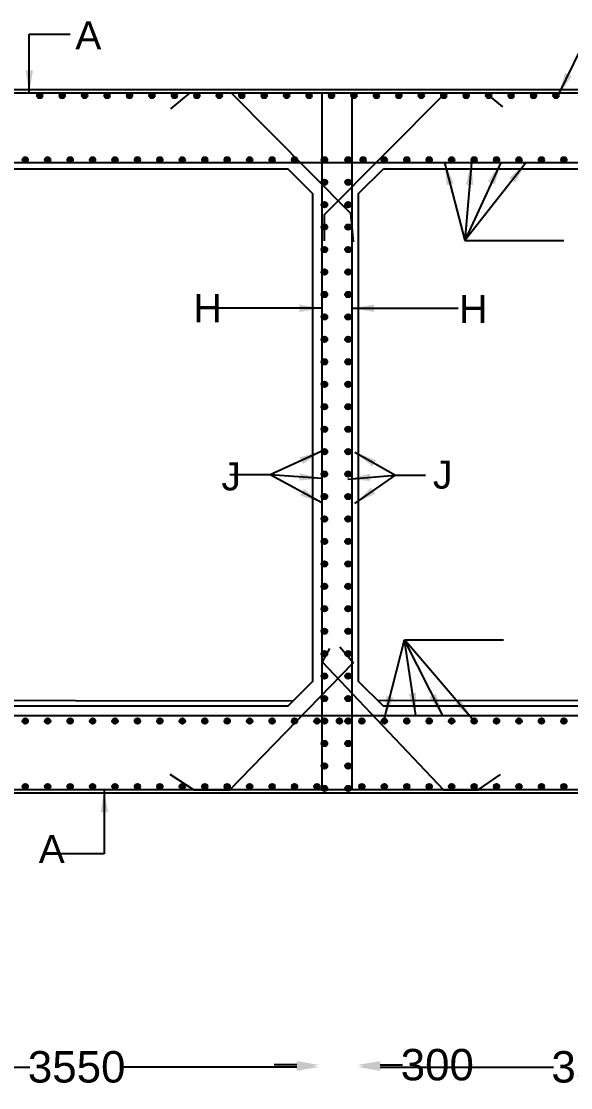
# Model space of a CAD drawing. Header units: millimetres. Extents: x 5124 to 2430164, y 2311 to 45642708.
# Drawn here: x 2336855 to 2341751, y 45617055 to 45626554 of the extents above; entities that cross this region are included whole.
import ezdxf

# ---------------------------------------------------------------- set-up
doc = ezdxf.new("R2010")
doc.units = ezdxf.units.MM
doc.header["$MEASUREMENT"] = 0
for name, color, linetype in [('DIMENSION', 7, 'Continuous'), ('DRAWING', 7, 'Continuous'), ('TEXT', 7, 'Continuous')]:
    doc.layers.add(name, color=color, linetype=linetype)
doc.styles.get("Standard").update_dxf_attribs({"font": 'arial.ttf', "height": 280})
doc.dimstyles.get("Standard").update_dxf_attribs({"dimtxt": 225, "dimasz": 200, "dimexe": 0.18, "dimexo": 0.0625, "dimgap": 0.09, "dimtad": 0, "dimdec": 0, "dimzin": 0, "dimdsep": 46, "dimtxsty": 'Standard', "dimcen": 0.09, "dimse1": 1, "dimse2": 1, "dimadec": 0, "dimazin": 0, "dimtfac": 1, "dimtdec": 0, "dimtofl": 0, "dimtmove": 0, "dimatfit": 3, "dimfxl": 1, "dimtolj": 1, "dimtzin": 0, "dimarcsym": 0})

# ---------------------------------------------------------------- blocks, each defined once
blk = doc.blocks.new('*D102')
at = {"layer": 'Defpoints', "color": 0, "transparency": 16777216}
for p in [(2335187.3, 45617249.2), (2339508.8, 45617249.2), (2339508.8, 45617238.5)]:
    blk.add_point(p, dxfattribs=at)
at = {"layer": 'DIMENSION', "color": 0, "lineweight": -2, "transparency": 16777216}
for p, q in [((2335387.3, 45617238.5), (2336930.4, 45617238.5)), ((2339308.8, 45617238.5), (2337765.7, 45617238.5))]:
    blk.add_line(p, q, dxfattribs=at)
at = {"layer": 'DIMENSION', "color": 0, "transparency": 16777216}
for points in [[(2335387.3, 45617271.8), (2335387.3, 45617205.2), (2335187.3, 45617238.5)], [(2339308.8, 45617271.8), (2339308.8, 45617205.2), (2339508.8, 45617238.5)]]:
    blk.add_solid(points, dxfattribs=at)
at = {"layer": 'DIMENSION', "color": 0, "transparency": 16777216, "insert": (2337348.1, 45617238.5), "char_height": 280, "attachment_point": 5}
blk.add_mtext('\\A1;3550', dxfattribs=at)
blk = doc.blocks.new('*D103')
at = {"layer": 'Defpoints', "color": 0, "transparency": 16777216}
for p in [(2339508.8, 45617249.2), (2339853.3, 45617257.8), (2339853.3, 45617249.2)]:
    blk.add_point(p, dxfattribs=at)
at = {"layer": 'DIMENSION', "color": 0, "lineweight": -2, "transparency": 16777216}
for p, q in [((2339308.8, 45617257.8), (2339108.8, 45617257.8)), ((2340053.3, 45617257.8), (2340253.3, 45617257.8))]:
    blk.add_line(p, q, dxfattribs=at)
at = {"layer": 'DIMENSION', "color": 0, "transparency": 16777216}
for points in [[(2339308.8, 45617291.2), (2339308.8, 45617224.5), (2339508.8, 45617257.8)], [(2340053.3, 45617291.2), (2340053.3, 45617224.5), (2339853.3, 45617257.8)]]:
    blk.add_solid(points, dxfattribs=at)
at = {"layer": 'DIMENSION', "color": 0, "transparency": 16777216, "insert": (2340562.1, 45617257.8), "char_height": 280, "attachment_point": 5}
blk.add_mtext('\\A1;300', dxfattribs=at)
blk = doc.blocks.new('*D104')
at = {"layer": 'Defpoints', "color": 0, "transparency": 16777216}
for p in [(2339853.3, 45617249.2), (2344174.9, 45617249.2), (2344174.9, 45617238.5)]:
    blk.add_point(p, dxfattribs=at)
at = {"layer": 'DIMENSION', "color": 0, "lineweight": -2, "transparency": 16777216}
for p, q in [((2340053.3, 45617238.5), (2341596.5, 45617238.5)), ((2343974.9, 45617238.5), (2342431.7, 45617238.5))]:
    blk.add_line(p, q, dxfattribs=at)
at = {"layer": 'DIMENSION', "color": 0, "transparency": 16777216}
for points in [[(2340053.3, 45617271.8), (2340053.3, 45617205.2), (2339853.3, 45617238.5)], [(2343974.9, 45617271.8), (2343974.9, 45617205.2), (2344174.9, 45617238.5)]]:
    blk.add_solid(points, dxfattribs=at)
at = {"layer": 'DIMENSION', "color": 0, "transparency": 16777216, "insert": (2342014.1, 45617238.5), "char_height": 280, "attachment_point": 5}
blk.add_mtext('\\A1;3550', dxfattribs=at)

msp = doc.modelspace()

# ---------------------------------------------------------------- hatches: boundary and pattern name
at = {"layer": 'DRAWING'}
for points in [[(2337044, 45625893.3, 0.973258), (2336995.4, 45625894.6), (2336995.4, 45625892, 0.973258)], [(2337244, 45625893.3, 0.973258), (2337195.4, 45625894.6), (2337195.4, 45625892, 0.973258)], [(2337444, 45625893.3, 0.973258), (2337395.4, 45625894.6), (2337395.4, 45625892, 0.973258)], [(2337644, 45625893.3, 0.973258), (2337595.4, 45625894.6), (2337595.4, 45625892, 0.973258)], [(2337844, 45625893.3, 0.973258), (2337795.4, 45625894.6), (2337795.4, 45625892, 0.973258)], [(2338044, 45625893.3, 0.973258), (2337995.4, 45625894.6), (2337995.4, 45625892, 0.973258)], [(2338244, 45625893.3, 0.973258), (2338195.4, 45625894.6), (2338195.4, 45625892, 0.973258)], [(2338444, 45625893.3, 0.973258), (2338395.4, 45625894.6), (2338395.4, 45625892, 0.973258)], [(2338644, 45625893.3, 0.973258), (2338595.4, 45625894.6), (2338595.4, 45625892, 0.973258)], [(2338844, 45625893.3, 0.973258), (2338795.4, 45625894.6), (2338795.4, 45625892, 0.973258)], [(2339044, 45625893.3, 0.973258), (2338995.4, 45625894.6), (2338995.4, 45625892, 0.973258)], [(2339244, 45625893.3, 0.973258), (2339195.4, 45625894.6), (2339195.4, 45625892, 0.973258)], [(2339444, 45625893.3, 0.973258), (2339395.4, 45625894.6), (2339395.4, 45625892, 0.973258)], [(2339644, 45625893.3, 0.973258), (2339595.4, 45625894.6), (2339595.4, 45625892, 0.973258)], [(2339844, 45625893.3, 0.973258), (2339795.4, 45625894.6), (2339795.4, 45625892, 0.973258)], [(2340044, 45625893.3, 0.973258), (2339995.4, 45625894.6), (2339995.4, 45625892, 0.973258)], [(2340244, 45625893.3, 0.973258), (2340195.4, 45625894.6), (2340195.4, 45625892, 0.973258)], [(2340444, 45625893.3, 0.973258), (2340395.4, 45625894.6), (2340395.4, 45625892, 0.973258)], [(2340644, 45625893.3, 0.973258), (2340595.4, 45625894.6), (2340595.4, 45625892, 0.973258)], [(2340844, 45625893.3, 0.973258), (2340795.4, 45625894.6), (2340795.4, 45625892, 0.973258)], [(2341044, 45625893.3, 0.973258), (2340995.4, 45625894.6), (2340995.4, 45625892, 0.973258)], [(2341244, 45625893.3, 0.973258), (2341195.4, 45625894.6), (2341195.4, 45625892, 0.973258)], [(2341444, 45625893.3, 0.973258), (2341395.4, 45625894.6), (2341395.4, 45625892, 0.973258)], [(2341644, 45625893.3, 0.973258), (2341595.4, 45625894.6), (2341595.4, 45625892, 0.973258)], [(2336914.3, 45625320.8, 0.973258), (2336865.8, 45625322.1), (2336865.8, 45625319.5, 0.973258)], [(2336914.4, 45625320.8, 0.973258), (2336865.8, 45625322.1), (2336865.8, 45625319.5, 0.973258)], [(2337114.3, 45625320.8, 0.973258), (2337065.8, 45625322.1), (2337065.8, 45625319.5, 0.973258)], [(2337114.4, 45625320.8, 0.973258), (2337065.8, 45625322.1), (2337065.8, 45625319.5, 0.973258)], [(2337314.3, 45625320.8, 0.973258), (2337265.8, 45625322.1), (2337265.8, 45625319.5, 0.973258)], [(2337314.4, 45625320.8, 0.973258), (2337265.8, 45625322.1), (2337265.8, 45625319.5, 0.973258)], [(2337514.3, 45625320.8, 0.973258), (2337465.8, 45625322.1), (2337465.8, 45625319.5, 0.973258)], [(2337514.4, 45625320.8, 0.973258), (2337465.8, 45625322.1), (2337465.8, 45625319.5, 0.973258)], [(2337714.3, 45625320.8, 0.973258), (2337665.8, 45625322.1), (2337665.8, 45625319.5, 0.973258)], [(2337714.4, 45625320.8, 0.973258), (2337665.8, 45625322.1), (2337665.8, 45625319.5, 0.973258)], [(2337914.3, 45625320.8, 0.973258), (2337865.8, 45625322.1), (2337865.8, 45625319.5, 0.973258)], [(2337914.4, 45625320.8, 0.973258), (2337865.8, 45625322.1), (2337865.8, 45625319.5, 0.973258)], [(2338114.3, 45625320.8, 0.973258), (2338065.8, 45625322.1), (2338065.8, 45625319.5, 0.973258)], [(2338114.4, 45625320.8, 0.973258), (2338065.8, 45625322.1), (2338065.8, 45625319.5, 0.973258)], [(2338314.3, 45625320.8, 0.973258), (2338265.8, 45625322.1), (2338265.8, 45625319.5, 0.973258)], [(2338314.4, 45625320.8, 0.973258), (2338265.8, 45625322.1), (2338265.8, 45625319.5, 0.973258)], [(2338514.3, 45625320.8, 0.973258), (2338465.8, 45625322.1), (2338465.8, 45625319.5, 0.973258)], [(2338514.4, 45625320.8, 0.973258), (2338465.8, 45625322.1), (2338465.8, 45625319.5, 0.973258)], [(2338714.3, 45625320.8, 0.973258), (2338665.8, 45625322.1), (2338665.8, 45625319.5, 0.973258)], [(2338714.4, 45625320.8, 0.973258), (2338665.8, 45625322.1), (2338665.8, 45625319.5, 0.973258)], [(2338914.3, 45625320.8, 0.973258), (2338865.8, 45625322.1), (2338865.8, 45625319.5, 0.973258)], [(2338914.4, 45625320.8, 0.973258), (2338865.8, 45625322.1), (2338865.8, 45625319.5, 0.973258)], [(2339114.3, 45625320.8, 0.973258), (2339065.8, 45625322.1), (2339065.8, 45625319.5, 0.973258)], [(2339114.4, 45625320.8, 0.973258), (2339065.8, 45625322.1), (2339065.8, 45625319.5, 0.973258)], [(2339314.3, 45625320.8, 0.973258), (2339265.8, 45625322.1), (2339265.8, 45625319.5, 0.973258)], [(2339314.4, 45625320.8, 0.973258), (2339265.8, 45625322.1), (2339265.8, 45625319.5, 0.973258)], [(2339580.1, 45625320.8, 0.973258), (2339531.5, 45625322.1), (2339531.5, 45625319.5, 0.973258)], [(2339580.1, 45625320.8, 1), (2339531.5, 45625320.8, 1)], [(2339581.1, 45625320.8, 0.973258), (2339532.5, 45625322.1), (2339532.5, 45625319.5, 0.973258)], [(2339581.1, 45625320.8, 1), (2339532.5, 45625320.8, 1)], [(2339790.9, 45625320.8, 0.973258), (2339742.4, 45625322.1), (2339742.4, 45625319.5, 0.973258)], [(2339790.9, 45625320.8, 1), (2339742.4, 45625320.8, 1)], [(2339791.9, 45625320.8, 0.973258), (2339743.4, 45625322.1), (2339743.4, 45625319.5, 0.973258)], [(2339791.9, 45625320.8, 1), (2339743.4, 45625320.8, 1)], [(2339925.2, 45625320.8, 0.973258), (2339876.6, 45625322.1), (2339876.6, 45625319.5, 0.973258)], [(2339925.2, 45625320.8, 1), (2339876.6, 45625320.8, 1)], [(2340114.3, 45625320.8, 0.973258), (2340065.8, 45625322.1), (2340065.8, 45625319.5, 0.973258)], [(2340114.4, 45625320.8, 0.973258), (2340065.8, 45625322.1), (2340065.8, 45625319.5, 0.973258)], [(2340314.3, 45625320.8, 0.973258), (2340265.8, 45625322.1), (2340265.8, 45625319.5, 0.973258)], [(2340314.4, 45625320.8, 0.973258), (2340265.8, 45625322.1), (2340265.8, 45625319.5, 0.973258)], [(2340514.3, 45625320.8, 0.973258), (2340465.8, 45625322.1), (2340465.8, 45625319.5, 0.973258)], [(2340514.4, 45625320.8, 0.973258), (2340465.8, 45625322.1), (2340465.8, 45625319.5, 0.973258)], [(2340714.3, 45625320.8, 0.973258), (2340665.8, 45625322.1), (2340665.8, 45625319.5, 0.973258)], [(2340714.4, 45625320.8, 0.973258), (2340665.8, 45625322.1), (2340665.8, 45625319.5, 0.973258)], [(2340914.3, 45625320.8, 0.973258), (2340865.8, 45625322.1), (2340865.8, 45625319.5, 0.973258)], [(2340914.4, 45625320.8, 0.973258), (2340865.8, 45625322.1), (2340865.8, 45625319.5, 0.973258)], [(2341114.3, 45625320.8, 0.973258), (2341065.8, 45625322.1), (2341065.8, 45625319.5, 0.973258)], [(2341114.4, 45625320.8, 0.973258), (2341065.8, 45625322.1), (2341065.8, 45625319.5, 0.973258)], [(2341314.3, 45625320.8, 0.973258), (2341265.8, 45625322.1), (2341265.8, 45625319.5, 0.973258)], [(2341314.4, 45625320.8, 0.973258), (2341265.8, 45625322.1), (2341265.8, 45625319.5, 0.973258)], [(2341514.3, 45625320.8, 0.973258), (2341465.8, 45625322.1), (2341465.8, 45625319.5, 0.973258)], [(2341514.4, 45625320.8, 0.973258), (2341465.8, 45625322.1), (2341465.8, 45625319.5, 0.973258)], [(2341714.3, 45625320.8, 0.973258), (2341665.8, 45625322.1), (2341665.8, 45625319.5, 0.973258)], [(2341714.4, 45625320.8, 0.973258), (2341665.8, 45625322.1), (2341665.8, 45625319.5, 0.973258)], [(2339580.1, 45625120.8, 0.973258), (2339531.5, 45625122.1), (2339531.5, 45625119.5, 0.973258)], [(2339580.1, 45625120.8, 1), (2339531.5, 45625120.8, 1)], [(2339581.1, 45625120.8, 0.973258), (2339532.5, 45625122.1), (2339532.5, 45625119.5, 0.973258)], [(2339581.1, 45625120.8, 1), (2339532.5, 45625120.8, 1)], [(2339790.9, 45625120.8, 0.973258), (2339742.4, 45625122.1), (2339742.4, 45625119.5, 0.973258)], [(2339790.9, 45625120.8, 1), (2339742.4, 45625120.8, 1)], [(2339791.9, 45625120.8, 0.973258), (2339743.4, 45625122.1), (2339743.4, 45625119.5, 0.973258)], [(2339791.9, 45625120.8, 1), (2339743.4, 45625120.8, 1)], [(2339580.1, 45624920.8, 0.973258), (2339531.5, 45624922.1), (2339531.5, 45624919.5, 0.973258)], [(2339580.1, 45624920.8, 1), (2339531.5, 45624920.8, 1)], [(2339581.1, 45624920.8, 0.973258), (2339532.5, 45624922.1), (2339532.5, 45624919.5, 0.973258)], [(2339581.1, 45624920.8, 1), (2339532.5, 45624920.8, 1)], [(2339790.9, 45624920.8, 0.973258), (2339742.4, 45624922.1), (2339742.4, 45624919.5, 0.973258)], [(2339790.9, 45624920.8, 1), (2339742.4, 45624920.8, 1)], [(2339791.9, 45624920.8, 0.973258), (2339743.4, 45624922.1), (2339743.4, 45624919.5, 0.973258)], [(2339791.9, 45624920.8, 1), (2339743.4, 45624920.8, 1)], [(2339580.1, 45624720.8, 0.973258), (2339531.5, 45624722.1), (2339531.5, 45624719.5, 0.973258)], [(2339580.1, 45624720.8, 1), (2339531.5, 45624720.8, 1)], [(2339581.1, 45624720.8, 0.973258), (2339532.5, 45624722.1), (2339532.5, 45624719.5, 0.973258)], [(2339581.1, 45624720.8, 1), (2339532.5, 45624720.8, 1)], [(2339790.9, 45624720.8, 0.973258), (2339742.4, 45624722.1), (2339742.4, 45624719.5, 0.973258)], [(2339790.9, 45624720.8, 1), (2339742.4, 45624720.8, 1)], [(2339791.9, 45624720.8, 0.973258), (2339743.4, 45624722.1), (2339743.4, 45624719.5, 0.973258)], [(2339791.9, 45624720.8, 1), (2339743.4, 45624720.8, 1)], [(2339580.1, 45624520.8, 0.973258), (2339531.5, 45624522.1), (2339531.5, 45624519.5, 0.973258)], [(2339580.1, 45624520.8, 1), (2339531.5, 45624520.8, 1)], [(2339581.1, 45624520.8, 0.973258), (2339532.5, 45624522.1), (2339532.5, 45624519.5, 0.973258)], [(2339581.1, 45624520.8, 1), (2339532.5, 45624520.8, 1)], [(2339790.9, 45624520.8, 0.973258), (2339742.4, 45624522.1), (2339742.4, 45624519.5, 0.973258)], [(2339790.9, 45624520.8, 1), (2339742.4, 45624520.8, 1)], [(2339791.9, 45624520.8, 0.973258), (2339743.4, 45624522.1), (2339743.4, 45624519.5, 0.973258)], [(2339791.9, 45624520.8, 1), (2339743.4, 45624520.8, 1)], [(2339580.1, 45624320.8, 0.973258), (2339531.5, 45624322.1), (2339531.5, 45624319.5, 0.973258)], [(2339580.1, 45624320.8, 1), (2339531.5, 45624320.8, 1)], [(2339581.1, 45624320.8, 0.973258), (2339532.5, 45624322.1), (2339532.5, 45624319.5, 0.973258)], [(2339581.1, 45624320.8, 1), (2339532.5, 45624320.8, 1)], [(2339790.9, 45624320.8, 0.973258), (2339742.4, 45624322.1), (2339742.4, 45624319.5, 0.973258)], [(2339790.9, 45624320.8, 1), (2339742.4, 45624320.8, 1)], [(2339791.9, 45624320.8, 0.973258), (2339743.4, 45624322.1), (2339743.4, 45624319.5, 0.973258)], [(2339791.9, 45624320.8, 1), (2339743.4, 45624320.8, 1)], [(2339580.1, 45624120.8, 0.973258), (2339531.5, 45624122.1), (2339531.5, 45624119.5, 0.973258)], [(2339580.1, 45624120.8, 1), (2339531.5, 45624120.8, 1)], [(2339581.1, 45624120.8, 0.973258), (2339532.5, 45624122.1), (2339532.5, 45624119.5, 0.973258)], [(2339581.1, 45624120.8, 1), (2339532.5, 45624120.8, 1)], [(2339790.9, 45624120.8, 0.973258), (2339742.4, 45624122.1), (2339742.4, 45624119.5, 0.973258)], [(2339790.9, 45624120.8, 1), (2339742.4, 45624120.8, 1)], [(2339791.9, 45624120.8, 0.973258), (2339743.4, 45624122.1), (2339743.4, 45624119.5, 0.973258)], [(2339791.9, 45624120.8, 1), (2339743.4, 45624120.8, 1)], [(2339580.1, 45623920.8, 0.973258), (2339531.5, 45623922.1), (2339531.5, 45623919.5, 0.973258)], [(2339580.1, 45623920.8, 1), (2339531.5, 45623920.8, 1)], [(2339581.1, 45623920.8, 0.973258), (2339532.5, 45623922.1), (2339532.5, 45623919.5, 0.973258)], [(2339581.1, 45623920.8, 1), (2339532.5, 45623920.8, 1)], [(2339790.9, 45623920.8, 0.973258), (2339742.4, 45623922.1), (2339742.4, 45623919.5, 0.973258)], [(2339790.9, 45623920.8, 1), (2339742.4, 45623920.8, 1)], [(2339791.9, 45623920.8, 0.973258), (2339743.4, 45623922.1), (2339743.4, 45623919.5, 0.973258)], [(2339791.9, 45623920.8, 1), (2339743.4, 45623920.8, 1)], [(2339580.1, 45623720.8, 0.973258), (2339531.5, 45623722.1), (2339531.5, 45623719.5, 0.973258)], [(2339580.1, 45623720.8, 1), (2339531.5, 45623720.8, 1)], [(2339581.1, 45623720.8, 0.973258), (2339532.5, 45623722.1), (2339532.5, 45623719.5, 0.973258)], [(2339581.1, 45623720.8, 1), (2339532.5, 45623720.8, 1)], [(2339790.9, 45623720.8, 0.973258), (2339742.4, 45623722.1), (2339742.4, 45623719.5, 0.973258)], [(2339790.9, 45623720.8, 1), (2339742.4, 45623720.8, 1)], [(2339791.9, 45623720.8, 0.973258), (2339743.4, 45623722.1), (2339743.4, 45623719.5, 0.973258)], [(2339791.9, 45623720.8, 1), (2339743.4, 45623720.8, 1)], [(2339580.1, 45623520.8, 0.973258), (2339531.5, 45623522.1), (2339531.5, 45623519.5, 0.973258)], [(2339580.1, 45623520.8, 1), (2339531.5, 45623520.8, 1)], [(2339581.1, 45623520.8, 0.973258), (2339532.5, 45623522.1), (2339532.5, 45623519.5, 0.973258)], [(2339581.1, 45623520.8, 1), (2339532.5, 45623520.8, 1)], [(2339790.9, 45623520.8, 0.973258), (2339742.4, 45623522.1), (2339742.4, 45623519.5, 0.973258)], [(2339790.9, 45623520.8, 1), (2339742.4, 45623520.8, 1)], [(2339791.9, 45623520.8, 0.973258), (2339743.4, 45623522.1), (2339743.4, 45623519.5, 0.973258)], [(2339791.9, 45623520.8, 1), (2339743.4, 45623520.8, 1)], [(2339580.1, 45623320.8, 0.973258), (2339531.5, 45623322.1), (2339531.5, 45623319.5, 0.973258)], [(2339580.1, 45623320.8, 1), (2339531.5, 45623320.8, 1)], [(2339581.1, 45623320.8, 0.973258), (2339532.5, 45623322.1), (2339532.5, 45623319.5, 0.973258)], [(2339581.1, 45623320.8, 1), (2339532.5, 45623320.8, 1)], [(2339790.9, 45623320.8, 0.973258), (2339742.4, 45623322.1), (2339742.4, 45623319.5, 0.973258)], [(2339790.9, 45623320.8, 1), (2339742.4, 45623320.8, 1)], [(2339791.9, 45623320.8, 0.973258), (2339743.4, 45623322.1), (2339743.4, 45623319.5, 0.973258)], [(2339791.9, 45623320.8, 1), (2339743.4, 45623320.8, 1)], [(2339580.1, 45623120.8, 0.973258), (2339531.5, 45623122.1), (2339531.5, 45623119.5, 0.973258)], [(2339580.1, 45623120.8, 1), (2339531.5, 45623120.8, 1)], [(2339581.1, 45623120.8, 0.973258), (2339532.5, 45623122.1), (2339532.5, 45623119.5, 0.973258)], [(2339581.1, 45623120.8, 1), (2339532.5, 45623120.8, 1)], [(2339790.9, 45623120.8, 0.973258), (2339742.4, 45623122.1), (2339742.4, 45623119.5, 0.973258)], [(2339790.9, 45623120.8, 1), (2339742.4, 45623120.8, 1)], [(2339791.9, 45623120.8, 0.973258), (2339743.4, 45623122.1), (2339743.4, 45623119.5, 0.973258)], [(2339791.9, 45623120.8, 1), (2339743.4, 45623120.8, 1)], [(2339580.1, 45622920.8, 0.973258), (2339531.5, 45622922.1), (2339531.5, 45622919.5, 0.973258)], [(2339580.1, 45622920.8, 1), (2339531.5, 45622920.8, 1)], [(2339581.1, 45622920.8, 0.973258), (2339532.5, 45622922.1), (2339532.5, 45622919.5, 0.973258)], [(2339581.1, 45622920.8, 1), (2339532.5, 45622920.8, 1)], [(2339790.9, 45622920.8, 0.973258), (2339742.4, 45622922.1), (2339742.4, 45622919.5, 0.973258)], [(2339790.9, 45622920.8, 1), (2339742.4, 45622920.8, 1)], [(2339791.9, 45622920.8, 0.973258), (2339743.4, 45622922.1), (2339743.4, 45622919.5, 0.973258)], [(2339791.9, 45622920.8, 1), (2339743.4, 45622920.8, 1)], [(2339580.1, 45622720.8, 0.973258), (2339531.5, 45622722.1), (2339531.5, 45622719.5, 0.973258)], [(2339580.1, 45622720.8, 1), (2339531.5, 45622720.8, 1)], [(2339581.1, 45622720.8, 0.973258), (2339532.5, 45622722.1), (2339532.5, 45622719.5, 0.973258)], [(2339581.1, 45622720.8, 1), (2339532.5, 45622720.8, 1)], [(2339790.9, 45622720.8, 0.973258), (2339742.4, 45622722.1), (2339742.4, 45622719.5, 0.973258)], [(2339790.9, 45622720.8, 1), (2339742.4, 45622720.8, 1)], [(2339791.9, 45622720.8, 0.973258), (2339743.4, 45622722.1), (2339743.4, 45622719.5, 0.973258)], [(2339791.9, 45622720.8, 1), (2339743.4, 45622720.8, 1)], [(2339580.1, 45622520.8, 0.973258), (2339531.5, 45622522.1), (2339531.5, 45622519.5, 0.973258)], [(2339580.1, 45622520.8, 1), (2339531.5, 45622520.8, 1)], [(2339581.1, 45622520.8, 0.973258), (2339532.5, 45622522.1), (2339532.5, 45622519.5, 0.973258)], [(2339581.1, 45622520.8, 1), (2339532.5, 45622520.8, 1)], [(2339790.9, 45622520.8, 0.973258), (2339742.4, 45622522.1), (2339742.4, 45622519.5, 0.973258)], [(2339790.9, 45622520.8, 1), (2339742.4, 45622520.8, 1)], [(2339791.9, 45622520.8, 0.973258), (2339743.4, 45622522.1), (2339743.4, 45622519.5, 0.973258)], [(2339791.9, 45622520.8, 1), (2339743.4, 45622520.8, 1)], [(2339580.1, 45622320.8, 0.973258), (2339531.5, 45622322.1), (2339531.5, 45622319.5, 0.973258)], [(2339580.1, 45622320.8, 1), (2339531.5, 45622320.8, 1)], [(2339581.1, 45622320.8, 0.973258), (2339532.5, 45622322.1), (2339532.5, 45622319.5, 0.973258)], [(2339581.1, 45622320.8, 1), (2339532.5, 45622320.8, 1)], [(2339790.9, 45622320.8, 0.973258), (2339742.4, 45622322.1), (2339742.4, 45622319.5, 0.973258)], [(2339790.9, 45622320.8, 1), (2339742.4, 45622320.8, 1)], [(2339791.9, 45622320.8, 0.973258), (2339743.4, 45622322.1), (2339743.4, 45622319.5, 0.973258)], [(2339791.9, 45622320.8, 1), (2339743.4, 45622320.8, 1)], [(2339580.1, 45622120.8, 0.973258), (2339531.5, 45622122.1), (2339531.5, 45622119.5, 0.973258)], [(2339580.1, 45622120.8, 1), (2339531.5, 45622120.8, 1)], [(2339581.1, 45622120.8, 0.973258), (2339532.5, 45622122.1), (2339532.5, 45622119.5, 0.973258)], [(2339581.1, 45622120.8, 1), (2339532.5, 45622120.8, 1)], [(2339790.9, 45622120.8, 0.973258), (2339742.4, 45622122.1), (2339742.4, 45622119.5, 0.973258)], [(2339790.9, 45622120.8, 1), (2339742.4, 45622120.8, 1)], [(2339791.9, 45622120.8, 0.973258), (2339743.4, 45622122.1), (2339743.4, 45622119.5, 0.973258)], [(2339791.9, 45622120.8, 1), (2339743.4, 45622120.8, 1)], [(2339580.1, 45621920.8, 0.973258), (2339531.5, 45621922.1), (2339531.5, 45621919.5, 0.973258)], [(2339580.1, 45621920.8, 1), (2339531.5, 45621920.8, 1)], [(2339581.1, 45621920.8, 0.973258), (2339532.5, 45621922.1), (2339532.5, 45621919.5, 0.973258)], [(2339581.1, 45621920.8, 1), (2339532.5, 45621920.8, 1)], [(2339790.9, 45621920.8, 0.973258), (2339742.4, 45621922.1), (2339742.4, 45621919.5, 0.973258)], [(2339790.9, 45621920.8, 1), (2339742.4, 45621920.8, 1)], [(2339791.9, 45621920.8, 0.973258), (2339743.4, 45621922.1), (2339743.4, 45621919.5, 0.973258)], [(2339791.9, 45621920.8, 1), (2339743.4, 45621920.8, 1)], [(2339580.1, 45621720.8, 0.973258), (2339531.5, 45621722.1), (2339531.5, 45621719.5, 0.973258)], [(2339580.1, 45621720.8, 1), (2339531.5, 45621720.8, 1)], [(2339581.1, 45621720.8, 0.973258), (2339532.5, 45621722.1), (2339532.5, 45621719.5, 0.973258)], [(2339581.1, 45621720.8, 1), (2339532.5, 45621720.8, 1)], [(2339790.9, 45621720.8, 0.973258), (2339742.4, 45621722.1), (2339742.4, 45621719.5, 0.973258)], [(2339790.9, 45621720.8, 1), (2339742.4, 45621720.8, 1)], [(2339791.9, 45621720.8, 0.973258), (2339743.4, 45621722.1), (2339743.4, 45621719.5, 0.973258)], [(2339791.9, 45621720.8, 1), (2339743.4, 45621720.8, 1)], [(2339580.1, 45621520.8, 0.973258), (2339531.5, 45621522.1), (2339531.5, 45621519.5, 0.973258)], [(2339580.1, 45621520.8, 1), (2339531.5, 45621520.8, 1)], [(2339581.1, 45621520.8, 0.973258), (2339532.5, 45621522.1), (2339532.5, 45621519.5, 0.973258)], [(2339581.1, 45621520.8, 1), (2339532.5, 45621520.8, 1)], [(2339790.9, 45621520.8, 0.973258), (2339742.4, 45621522.1), (2339742.4, 45621519.5, 0.973258)], [(2339790.9, 45621520.8, 1), (2339742.4, 45621520.8, 1)], [(2339791.9, 45621520.8, 0.973258), (2339743.4, 45621522.1), (2339743.4, 45621519.5, 0.973258)], [(2339791.9, 45621520.8, 1), (2339743.4, 45621520.8, 1)], [(2339580.1, 45621320.8, 0.973258), (2339531.5, 45621322.1), (2339531.5, 45621319.5, 0.973258)], [(2339580.1, 45621320.8, 1), (2339531.5, 45621320.8, 1)], [(2339581.1, 45621320.8, 0.973258), (2339532.5, 45621322.1), (2339532.5, 45621319.5, 0.973258)], [(2339581.1, 45621320.8, 1), (2339532.5, 45621320.8, 1)], [(2339790.9, 45621320.8, 0.973258), (2339742.4, 45621322.1), (2339742.4, 45621319.5, 0.973258)], [(2339790.9, 45621320.8, 1), (2339742.4, 45621320.8, 1)], [(2339791.9, 45621320.8, 0.973258), (2339743.4, 45621322.1), (2339743.4, 45621319.5, 0.973258)], [(2339791.9, 45621320.8, 1), (2339743.4, 45621320.8, 1)], [(2339580.1, 45621120.8, 0.973258), (2339531.5, 45621122.1), (2339531.5, 45621119.5, 0.973258)], [(2339580.1, 45621120.8, 1), (2339531.5, 45621120.8, 1)], [(2339581.1, 45621120.8, 0.973258), (2339532.5, 45621122.1), (2339532.5, 45621119.5, 0.973258)], [(2339581.1, 45621120.8, 1), (2339532.5, 45621120.8, 1)], [(2339790.9, 45621120.8, 0.973258), (2339742.4, 45621122.1), (2339742.4, 45621119.5, 0.973258)], [(2339790.9, 45621120.8, 1), (2339742.4, 45621120.8, 1)], [(2339791.9, 45621120.8, 0.973258), (2339743.4, 45621122.1), (2339743.4, 45621119.5, 0.973258)], [(2339791.9, 45621120.8, 1), (2339743.4, 45621120.8, 1)], [(2339580.1, 45620920.8, 0.973258), (2339531.5, 45620922.1), (2339531.5, 45620919.5, 0.973258)], [(2339580.1, 45620920.8, 1), (2339531.5, 45620920.8, 1)], [(2339581.1, 45620920.8, 0.973258), (2339532.5, 45620922.1), (2339532.5, 45620919.5, 0.973258)], [(2339581.1, 45620920.8, 1), (2339532.5, 45620920.8, 1)], [(2339790.9, 45620920.8, 0.973258), (2339742.4, 45620922.1), (2339742.4, 45620919.5, 0.973258)], [(2339790.9, 45620920.8, 1), (2339742.4, 45620920.8, 1)], [(2339791.9, 45620920.8, 0.973258), (2339743.4, 45620922.1), (2339743.4, 45620919.5, 0.973258)], [(2339791.9, 45620920.8, 1), (2339743.4, 45620920.8, 1)], [(2339580.1, 45620720.8, 0.973258), (2339531.5, 45620722.1), (2339531.5, 45620719.5, 0.973258)], [(2339580.1, 45620720.8, 1), (2339531.5, 45620720.8, 1)], [(2339581.1, 45620720.8, 0.973258), (2339532.5, 45620722.1), (2339532.5, 45620719.5, 0.973258)], [(2339581.1, 45620720.8, 1), (2339532.5, 45620720.8, 1)], [(2339790.9, 45620720.8, 0.973258), (2339742.4, 45620722.1), (2339742.4, 45620719.5, 0.973258)], [(2339790.9, 45620720.8, 1), (2339742.4, 45620720.8, 1)], [(2339791.9, 45620720.8, 0.973258), (2339743.4, 45620722.1), (2339743.4, 45620719.5, 0.973258)], [(2339791.9, 45620720.8, 1), (2339743.4, 45620720.8, 1)], [(2339580.1, 45620520.8, 0.973258), (2339531.5, 45620522.1), (2339531.5, 45620519.5, 0.973258)], [(2339580.1, 45620520.8, 1), (2339531.5, 45620520.8, 1)], [(2339581.1, 45620520.8, 0.973258), (2339532.5, 45620522.1), (2339532.5, 45620519.5, 0.973258)], [(2339581.1, 45620520.8, 1), (2339532.5, 45620520.8, 1)], [(2339790.9, 45620520.8, 0.973258), (2339742.4, 45620522.1), (2339742.4, 45620519.5, 0.973258)], [(2339790.9, 45620520.8, 1), (2339742.4, 45620520.8, 1)], [(2339791.9, 45620520.8, 0.973258), (2339743.4, 45620522.1), (2339743.4, 45620519.5, 0.973258)], [(2339791.9, 45620520.8, 1), (2339743.4, 45620520.8, 1)], [(2336914.3, 45620320.8, 0.973258), (2336865.8, 45620322.1), (2336865.8, 45620319.5, 0.973258)], [(2336914.4, 45620320.8, 0.973258), (2336865.8, 45620322.1), (2336865.8, 45620319.5, 0.973258)], [(2337114.3, 45620320.8, 0.973258), (2337065.8, 45620322.1), (2337065.8, 45620319.5, 0.973258)], [(2337114.4, 45620320.8, 0.973258), (2337065.8, 45620322.1), (2337065.8, 45620319.5, 0.973258)], [(2337314.3, 45620320.8, 0.973258), (2337265.8, 45620322.1), (2337265.8, 45620319.5, 0.973258)], [(2337314.4, 45620320.8, 0.973258), (2337265.8, 45620322.1), (2337265.8, 45620319.5, 0.973258)], [(2337514.3, 45620320.8, 0.973258), (2337465.8, 45620322.1), (2337465.8, 45620319.5, 0.973258)], [(2337514.4, 45620320.8, 0.973258), (2337465.8, 45620322.1), (2337465.8, 45620319.5, 0.973258)], [(2337714.3, 45620320.8, 0.973258), (2337665.8, 45620322.1), (2337665.8, 45620319.5, 0.973258)], [(2337714.4, 45620320.8, 0.973258), (2337665.8, 45620322.1), (2337665.8, 45620319.5, 0.973258)], [(2337914.3, 45620320.8, 0.973258), (2337865.8, 45620322.1), (2337865.8, 45620319.5, 0.973258)], [(2337914.4, 45620320.8, 0.973258), (2337865.8, 45620322.1), (2337865.8, 45620319.5, 0.973258)], [(2338114.3, 45620320.8, 0.973258), (2338065.8, 45620322.1), (2338065.8, 45620319.5, 0.973258)], [(2338114.4, 45620320.8, 0.973258), (2338065.8, 45620322.1), (2338065.8, 45620319.5, 0.973258)], [(2338314.3, 45620320.8, 0.973258), (2338265.8, 45620322.1), (2338265.8, 45620319.5, 0.973258)], [(2338314.4, 45620320.8, 0.973258), (2338265.8, 45620322.1), (2338265.8, 45620319.5, 0.973258)], [(2338514.3, 45620320.8, 0.973258), (2338465.8, 45620322.1), (2338465.8, 45620319.5, 0.973258)], [(2338514.4, 45620320.8, 0.973258), (2338465.8, 45620322.1), (2338465.8, 45620319.5, 0.973258)], [(2338714.3, 45620320.8, 0.973258), (2338665.8, 45620322.1), (2338665.8, 45620319.5, 0.973258)], [(2338714.4, 45620320.8, 0.973258), (2338665.8, 45620322.1), (2338665.8, 45620319.5, 0.973258)], [(2338914.3, 45620320.8, 0.973258), (2338865.8, 45620322.1), (2338865.8, 45620319.5, 0.973258)], [(2338914.4, 45620320.8, 0.973258), (2338865.8, 45620322.1), (2338865.8, 45620319.5, 0.973258)], [(2339114.3, 45620320.8, 0.973258), (2339065.8, 45620322.1), (2339065.8, 45620319.5, 0.973258)], [(2339114.4, 45620320.8, 0.973258), (2339065.8, 45620322.1), (2339065.8, 45620319.5, 0.973258)], [(2339314.3, 45620320.8, 0.973258), (2339265.8, 45620322.1), (2339265.8, 45620319.5, 0.973258)], [(2339314.4, 45620320.8, 0.973258), (2339265.8, 45620322.1), (2339265.8, 45620319.5, 0.973258)], [(2339514.3, 45620320.8, 0.973258), (2339465.8, 45620322.1), (2339465.8, 45620319.5, 0.973258)], [(2339514.4, 45620320.8, 0.973258), (2339465.8, 45620322.1), (2339465.8, 45620319.5, 0.973258)], [(2339580.1, 45620320.8, 0.973258), (2339531.5, 45620322.1), (2339531.5, 45620319.5, 0.973258)], [(2339580.1, 45620320.8, 1), (2339531.5, 45620320.8, 1)], [(2339581.1, 45620320.8, 0.973258), (2339532.5, 45620322.1), (2339532.5, 45620319.5, 0.973258)], [(2339581.1, 45620320.8, 1), (2339532.5, 45620320.8, 1)], [(2339714.3, 45620320.8, 0.973258), (2339665.8, 45620322.1), (2339665.8, 45620319.5, 0.973258)], [(2339714.4, 45620320.8, 0.973258), (2339665.8, 45620322.1), (2339665.8, 45620319.5, 0.973258)], [(2339790.9, 45620320.8, 0.973258), (2339742.4, 45620322.1), (2339742.4, 45620319.5, 0.973258)], [(2339790.9, 45620320.8, 1), (2339742.4, 45620320.8, 1)], [(2339791.9, 45620320.8, 0.973258), (2339743.4, 45620322.1), (2339743.4, 45620319.5, 0.973258)], [(2339791.9, 45620320.8, 1), (2339743.4, 45620320.8, 1)], [(2339914.3, 45620320.8, 0.973258), (2339865.8, 45620322.1), (2339865.8, 45620319.5, 0.973258)], [(2339914.4, 45620320.8, 0.973258), (2339865.8, 45620322.1), (2339865.8, 45620319.5, 0.973258)], [(2340114.3, 45620320.8, 0.973258), (2340065.8, 45620322.1), (2340065.8, 45620319.5, 0.973258)], [(2340114.4, 45620320.8, 0.973258), (2340065.8, 45620322.1), (2340065.8, 45620319.5, 0.973258)], [(2340314.3, 45620320.8, 0.973258), (2340265.8, 45620322.1), (2340265.8, 45620319.5, 0.973258)], [(2340314.4, 45620320.8, 0.973258), (2340265.8, 45620322.1), (2340265.8, 45620319.5, 0.973258)], [(2340514.3, 45620320.8, 0.973258), (2340465.8, 45620322.1), (2340465.8, 45620319.5, 0.973258)], [(2340514.4, 45620320.8, 0.973258), (2340465.8, 45620322.1), (2340465.8, 45620319.5, 0.973258)], [(2340714.3, 45620320.8, 0.973258), (2340665.8, 45620322.1), (2340665.8, 45620319.5, 0.973258)], [(2340714.4, 45620320.8, 0.973258), (2340665.8, 45620322.1), (2340665.8, 45620319.5, 0.973258)], [(2340914.3, 45620320.8, 0.973258), (2340865.8, 45620322.1), (2340865.8, 45620319.5, 0.973258)], [(2340914.4, 45620320.8, 0.973258), (2340865.8, 45620322.1), (2340865.8, 45620319.5, 0.973258)], [(2341114.3, 45620320.8, 0.973258), (2341065.8, 45620322.1), (2341065.8, 45620319.5, 0.973258)], [(2341114.4, 45620320.8, 0.973258), (2341065.8, 45620322.1), (2341065.8, 45620319.5, 0.973258)], [(2341314.3, 45620320.8, 0.973258), (2341265.8, 45620322.1), (2341265.8, 45620319.5, 0.973258)], [(2341314.4, 45620320.8, 0.973258), (2341265.8, 45620322.1), (2341265.8, 45620319.5, 0.973258)], [(2341514.3, 45620320.8, 0.973258), (2341465.8, 45620322.1), (2341465.8, 45620319.5, 0.973258)], [(2341514.4, 45620320.8, 0.973258), (2341465.8, 45620322.1), (2341465.8, 45620319.5, 0.973258)], [(2341714.3, 45620320.8, 0.973258), (2341665.8, 45620322.1), (2341665.8, 45620319.5, 0.973258)], [(2341714.4, 45620320.8, 0.973258), (2341665.8, 45620322.1), (2341665.8, 45620319.5, 0.973258)], [(2339580.1, 45620120.8, 0.973258), (2339531.5, 45620122.1), (2339531.5, 45620119.5, 0.973258)], [(2339580.1, 45620120.8, 1), (2339531.5, 45620120.8, 1)], [(2339581.1, 45620120.8, 0.973258), (2339532.5, 45620122.1), (2339532.5, 45620119.5, 0.973258)], [(2339581.1, 45620120.8, 1), (2339532.5, 45620120.8, 1)], [(2339790.9, 45620120.8, 0.973258), (2339742.4, 45620122.1), (2339742.4, 45620119.5, 0.973258)], [(2339790.9, 45620120.8, 1), (2339742.4, 45620120.8, 1)], [(2339791.9, 45620120.8, 0.973258), (2339743.4, 45620122.1), (2339743.4, 45620119.5, 0.973258)], [(2339791.9, 45620120.8, 1), (2339743.4, 45620120.8, 1)], [(2339580.1, 45619920.8, 0.973258), (2339531.5, 45619922.1), (2339531.5, 45619919.5, 0.973258)], [(2339580.1, 45619920.8, 1), (2339531.5, 45619920.8, 1)], [(2339581.1, 45619920.8, 0.973258), (2339532.5, 45619922.1), (2339532.5, 45619919.5, 0.973258)], [(2339581.1, 45619920.8, 1), (2339532.5, 45619920.8, 1)], [(2339790.9, 45619920.8, 0.973258), (2339742.4, 45619922.1), (2339742.4, 45619919.5, 0.973258)], [(2339790.9, 45619920.8, 1), (2339742.4, 45619920.8, 1)], [(2339791.9, 45619920.8, 0.973258), (2339743.4, 45619922.1), (2339743.4, 45619919.5, 0.973258)], [(2339791.9, 45619920.8, 1), (2339743.4, 45619920.8, 1)], [(2336914.3, 45619737.3, 0.973258), (2336865.8, 45619738.6), (2336865.8, 45619736, 0.973258)], [(2336914.4, 45619737.3, 1), (2336865.8, 45619737.3, 1)], [(2337114.3, 45619737.3, 0.973258), (2337065.8, 45619738.6), (2337065.8, 45619736, 0.973258)], [(2337114.4, 45619737.3, 1), (2337065.8, 45619737.3, 1)], [(2337314.3, 45619737.3, 0.973258), (2337265.8, 45619738.6), (2337265.8, 45619736, 0.973258)], [(2337314.4, 45619737.3, 1), (2337265.8, 45619737.3, 1)], [(2337514.3, 45619737.3, 0.973258), (2337465.8, 45619738.6), (2337465.8, 45619736, 0.973258)], [(2337514.4, 45619737.3, 1), (2337465.8, 45619737.3, 1)], [(2337714.3, 45619737.3, 0.973258), (2337665.8, 45619738.6), (2337665.8, 45619736, 0.973258)], [(2337714.4, 45619737.3, 1), (2337665.8, 45619737.3, 1)], [(2337914.3, 45619737.3, 0.973258), (2337865.8, 45619738.6), (2337865.8, 45619736, 0.973258)], [(2337914.4, 45619737.3, 1), (2337865.8, 45619737.3, 1)], [(2338114.3, 45619737.3, 0.973258), (2338065.8, 45619738.6), (2338065.8, 45619736, 0.973258)], [(2338114.4, 45619737.3, 1), (2338065.8, 45619737.3, 1)], [(2338314.3, 45619737.3, 0.973258), (2338265.8, 45619738.6), (2338265.8, 45619736, 0.973258)], [(2338314.4, 45619737.3, 1), (2338265.8, 45619737.3, 1)], [(2338514.3, 45619737.3, 0.973258), (2338465.8, 45619738.6), (2338465.8, 45619736, 0.973258)], [(2338514.4, 45619737.3, 1), (2338465.8, 45619737.3, 1)], [(2338714.3, 45619737.3, 0.973258), (2338665.8, 45619738.6), (2338665.8, 45619736, 0.973258)], [(2338714.4, 45619737.3, 1), (2338665.8, 45619737.3, 1)], [(2338914.3, 45619737.3, 0.973258), (2338865.8, 45619738.6), (2338865.8, 45619736, 0.973258)], [(2338914.4, 45619737.3, 1), (2338865.8, 45619737.3, 1)], [(2339114.3, 45619737.3, 0.973258), (2339065.8, 45619738.6), (2339065.8, 45619736, 0.973258)], [(2339114.4, 45619737.3, 1), (2339065.8, 45619737.3, 1)], [(2339314.3, 45619737.3, 0.973258), (2339265.8, 45619738.6), (2339265.8, 45619736, 0.973258)], [(2339314.4, 45619737.3, 1), (2339265.8, 45619737.3, 1)], [(2339514.3, 45619737.3, 0.973258), (2339465.8, 45619738.6), (2339465.8, 45619736, 0.973258)], [(2339514.4, 45619737.3, 1), (2339465.8, 45619737.3, 1)], [(2339580.1, 45619720.8, 0.973258), (2339531.5, 45619722.1), (2339531.5, 45619719.5, 0.973258)], [(2339580.1, 45619720.8, 1), (2339531.5, 45619720.8, 1)], [(2339581.1, 45619720.8, 0.973258), (2339532.5, 45619722.1), (2339532.5, 45619719.5, 0.973258)], [(2339581.1, 45619720.8, 1), (2339532.5, 45619720.8, 1)], [(2339790.9, 45619720.8, 0.973258), (2339742.4, 45619722.1), (2339742.4, 45619719.5, 0.973258)], [(2339790.9, 45619720.8, 1), (2339742.4, 45619720.8, 1)], [(2339791.9, 45619720.8, 0.973258), (2339743.4, 45619722.1), (2339743.4, 45619719.5, 0.973258)], [(2339791.9, 45619720.8, 1), (2339743.4, 45619720.8, 1)], [(2339914.3, 45619737.3, 0.973258), (2339865.8, 45619738.6), (2339865.8, 45619736, 0.973258)], [(2339914.4, 45619737.3, 1), (2339865.8, 45619737.3, 1)], [(2340114.3, 45619737.3, 0.973258), (2340065.8, 45619738.6), (2340065.8, 45619736, 0.973258)], [(2340114.4, 45619737.3, 1), (2340065.8, 45619737.3, 1)], [(2340314.3, 45619737.3, 0.973258), (2340265.8, 45619738.6), (2340265.8, 45619736, 0.973258)], [(2340314.4, 45619737.3, 1), (2340265.8, 45619737.3, 1)], [(2340514.3, 45619737.3, 0.973258), (2340465.8, 45619738.6), (2340465.8, 45619736, 0.973258)], [(2340514.4, 45619737.3, 1), (2340465.8, 45619737.3, 1)], [(2340714.3, 45619737.3, 0.973258), (2340665.8, 45619738.6), (2340665.8, 45619736, 0.973258)], [(2340714.4, 45619737.3, 1), (2340665.8, 45619737.3, 1)], [(2340914.3, 45619737.3, 0.973258), (2340865.8, 45619738.6), (2340865.8, 45619736, 0.973258)], [(2340914.4, 45619737.3, 1), (2340865.8, 45619737.3, 1)], [(2341114.3, 45619737.3, 0.973258), (2341065.8, 45619738.6), (2341065.8, 45619736, 0.973258)], [(2341114.4, 45619737.3, 1), (2341065.8, 45619737.3, 1)], [(2341314.3, 45619737.3, 0.973258), (2341265.8, 45619738.6), (2341265.8, 45619736, 0.973258)], [(2341314.4, 45619737.3, 1), (2341265.8, 45619737.3, 1)], [(2341514.3, 45619737.3, 0.973258), (2341465.8, 45619738.6), (2341465.8, 45619736, 0.973258)], [(2341514.4, 45619737.3, 1), (2341465.8, 45619737.3, 1)], [(2341714.3, 45619737.3, 0.973258), (2341665.8, 45619738.6), (2341665.8, 45619736, 0.973258)], [(2341714.4, 45619737.3, 1), (2341665.8, 45619737.3, 1)]]:
    msp.add_hatch(color=256, dxfattribs=at).paths.add_polyline_path(points)

# ---------------------------------------------------------------- linework, layer by layer
for points in [[(2329965.6, 45625947.4), (2353965, 45625947.4), (2353965, 45619679.2), (2329965.6, 45619679.2)], [(2329995.4, 45625917.6), (2353935.2, 45625917.6), (2353935.2, 45619709), (2329995.4, 45619709)], [(2335447.6, 45625240.8), (2339229.2, 45625240.8), (2339449.4, 45625020.5), (2339449.4, 45620672.3), (2339229.2, 45620452.1), (2335447.6, 45620452.1), (2335227.3, 45620672.3), (2335227.3, 45625020.5)], [(2340081.2, 45625240.8), (2343862.7, 45625240.8), (2344083, 45625020.5), (2344083, 45620672.3), (2343862.7, 45620452.1), (2340081.2, 45620452.1), (2339860.9, 45620672.3), (2339860.9, 45625020.5)]]:
    msp.add_lwpolyline(points, close=True, dxfattribs=at)
for points in [[(2338188.1, 45625775), (2338358.5, 45625917.6), (2338725.1, 45625917.6), (2339787.4, 45624844.2), (2339812.6, 45624589.3)], [(2339532.8, 45625917.6), (2339532.8, 45619709)], [(2339558.2, 45624598.5), (2339558.2, 45624833.8), (2340634.3, 45625917.6), (2340993, 45625917.6), (2341142.7, 45625793.3)], [(2339799.2, 45625917.6), (2339799.2, 45619709)], [(2335160.9, 45625296.5), (2340326.3, 45625296.5)], [(2340326.3, 45625296.5), (2345491.8, 45625296.5)], [(2338177.8, 45619847), (2338391, 45619709), (2338712.5, 45619709), (2339812.6, 45620839.6), (2339693.3, 45620978.1)], [(2339601.9, 45620965.9), (2339535.1, 45620847.2), (2340618.2, 45619709), (2340927.7, 45619709), (2341125.9, 45619843.4)], [(2335394.3, 45620505.4), (2339278.4, 45620501.3)], [(2340027.8, 45620505.4), (2343912, 45620501.3)], [(2329995.4, 45620370.1), (2353935.2, 45620370.1)]]:
    msp.add_lwpolyline(points, dxfattribs=at)
for centre in [(2337019.7, 45625893.3), (2337219.7, 45625893.3), (2337419.7, 45625893.3), (2337619.7, 45625893.3), (2337819.7, 45625893.3), (2338019.7, 45625893.3), (2338219.7, 45625893.3), (2338419.7, 45625893.3), (2338619.7, 45625893.3), (2338819.7, 45625893.3), (2339019.7, 45625893.3), (2339219.7, 45625893.3), (2339419.7, 45625893.3), (2339619.7, 45625893.3), (2339819.7, 45625893.3), (2340019.7, 45625893.3), (2340219.7, 45625893.3), (2340419.7, 45625893.3), (2340619.7, 45625893.3), (2340819.7, 45625893.3), (2341019.7, 45625893.3), (2341219.7, 45625893.3), (2341419.7, 45625893.3), (2341619.7, 45625893.3), (2336890.1, 45625320.8), (2336890.1, 45625320.8), (2337090.1, 45625320.8), (2337090.1, 45625320.8), (2337290.1, 45625320.8), (2337290.1, 45625320.8), (2337490.1, 45625320.8), (2337490.1, 45625320.8), (2337690.1, 45625320.8), (2337690.1, 45625320.8), (2337890.1, 45625320.8), (2337890.1, 45625320.8), (2338090.1, 45625320.8), (2338090.1, 45625320.8), (2338290.1, 45625320.8), (2338290.1, 45625320.8), (2338490.1, 45625320.8), (2338490.1, 45625320.8), (2338690.1, 45625320.8), (2338690.1, 45625320.8), (2338890.1, 45625320.8), (2338890.1, 45625320.8), (2339090.1, 45625320.8), (2339090.1, 45625320.8), (2339290.1, 45625320.8), (2339290.1, 45625320.8), (2339555.8, 45625320.8), (2339555.8, 45625320.8), (2339556.8, 45625320.8), (2339556.8, 45625320.8), (2339766.6, 45625320.8), (2339766.7, 45625320.8), (2339767.6, 45625320.8), (2339767.7, 45625320.8), (2339900.9, 45625320.8), (2339900.9, 45625320.8), (2340090.1, 45625320.8), (2340090.1, 45625320.8), (2340290.1, 45625320.8), (2340290.1, 45625320.8), (2340490.1, 45625320.8), (2340490.1, 45625320.8), (2340690.1, 45625320.8), (2340690.1, 45625320.8), (2340890.1, 45625320.8), (2340890.1, 45625320.8), (2341090.1, 45625320.8), (2341090.1, 45625320.8), (2341290.1, 45625320.8), (2341290.1, 45625320.8), (2341490.1, 45625320.8), (2341490.1, 45625320.8), (2341690.1, 45625320.8), (2341690.1, 45625320.8), (2339555.8, 45625120.8), (2339555.8, 45625120.8), (2339556.8, 45625120.8), (2339556.8, 45625120.8), (2339766.6, 45625120.8), (2339766.7, 45625120.8), (2339767.6, 45625120.8), (2339767.7, 45625120.8), (2339555.8, 45624920.8), (2339555.8, 45624920.8), (2339556.8, 45624920.8), (2339556.8, 45624920.8), (2339766.6, 45624920.8), (2339766.7, 45624920.8), (2339767.6, 45624920.8), (2339767.7, 45624920.8), (2339555.8, 45624720.8), (2339555.8, 45624720.8), (2339556.8, 45624720.8), (2339556.8, 45624720.8), (2339766.6, 45624720.8), (2339766.7, 45624720.8), (2339767.6, 45624720.8), (2339767.7, 45624720.8), (2339555.8, 45624520.8), (2339555.8, 45624520.8), (2339556.8, 45624520.8), (2339556.8, 45624520.8), (2339766.6, 45624520.8), (2339766.7, 45624520.8), (2339767.6, 45624520.8), (2339767.7, 45624520.8), (2339555.8, 45624320.8), (2339555.8, 45624320.8), (2339556.8, 45624320.8), (2339556.8, 45624320.8), (2339766.6, 45624320.8), (2339766.7, 45624320.8), (2339767.6, 45624320.8), (2339767.7, 45624320.8), (2339555.8, 45624120.8), (2339555.8, 45624120.8), (2339556.8, 45624120.8), (2339556.8, 45624120.8), (2339766.6, 45624120.8), (2339766.7, 45624120.8), (2339767.6, 45624120.8), (2339767.7, 45624120.8), (2339555.8, 45623920.8), (2339555.8, 45623920.8), (2339556.8, 45623920.8), (2339556.8, 45623920.8), (2339766.6, 45623920.8), (2339766.7, 45623920.8), (2339767.6, 45623920.8), (2339767.7, 45623920.8), (2339555.8, 45623720.8), (2339555.8, 45623720.8), (2339556.8, 45623720.8), (2339556.8, 45623720.8), (2339766.6, 45623720.8), (2339766.7, 45623720.8), (2339767.6, 45623720.8), (2339767.7, 45623720.8), (2339555.8, 45623520.8), (2339555.8, 45623520.8), (2339556.8, 45623520.8), (2339556.8, 45623520.8), (2339766.6, 45623520.8), (2339766.7, 45623520.8), (2339767.6, 45623520.8), (2339767.7, 45623520.8), (2339555.8, 45623320.8), (2339555.8, 45623320.8), (2339556.8, 45623320.8), (2339556.8, 45623320.8), (2339766.6, 45623320.8), (2339766.7, 45623320.8), (2339767.6, 45623320.8), (2339767.7, 45623320.8), (2339555.8, 45623120.8), (2339555.8, 45623120.8), (2339556.8, 45623120.8), (2339556.8, 45623120.8), (2339766.6, 45623120.8), (2339766.7, 45623120.8), (2339767.6, 45623120.8), (2339767.7, 45623120.8), (2339555.8, 45622920.8), (2339555.8, 45622920.8), (2339556.8, 45622920.8), (2339556.8, 45622920.8), (2339766.6, 45622920.8), (2339766.7, 45622920.8), (2339767.6, 45622920.8), (2339767.7, 45622920.8), (2339555.8, 45622720.8), (2339555.8, 45622720.8), (2339556.8, 45622720.8), (2339556.8, 45622720.8), (2339766.6, 45622720.8), (2339766.7, 45622720.8), (2339767.6, 45622720.8), (2339767.7, 45622720.8), (2339555.8, 45622520.8), (2339555.8, 45622520.8), (2339556.8, 45622520.8), (2339556.8, 45622520.8), (2339766.6, 45622520.8), (2339766.7, 45622520.8), (2339767.6, 45622520.8), (2339767.7, 45622520.8), (2339555.8, 45622320.8), (2339555.8, 45622320.8), (2339556.8, 45622320.8), (2339556.8, 45622320.8), (2339766.6, 45622320.8), (2339766.7, 45622320.8), (2339767.6, 45622320.8), (2339767.7, 45622320.8), (2339555.8, 45622120.8), (2339555.8, 45622120.8), (2339556.8, 45622120.8), (2339556.8, 45622120.8), (2339766.6, 45622120.8), (2339766.7, 45622120.8), (2339767.6, 45622120.8), (2339767.7, 45622120.8), (2339555.8, 45621920.8), (2339555.8, 45621920.8), (2339556.8, 45621920.8), (2339556.8, 45621920.8), (2339766.6, 45621920.8), (2339766.7, 45621920.8), (2339767.6, 45621920.8), (2339767.7, 45621920.8), (2339555.8, 45621720.8), (2339555.8, 45621720.8), (2339556.8, 45621720.8), (2339556.8, 45621720.8), (2339766.6, 45621720.8), (2339766.7, 45621720.8), (2339767.6, 45621720.8), (2339767.7, 45621720.8), (2339555.8, 45621520.8), (2339555.8, 45621520.8), (2339556.8, 45621520.8), (2339556.8, 45621520.8), (2339766.6, 45621520.8), (2339766.7, 45621520.8), (2339767.6, 45621520.8), (2339767.7, 45621520.8), (2339555.8, 45621320.8), (2339555.8, 45621320.8), (2339556.8, 45621320.8), (2339556.8, 45621320.8), (2339766.6, 45621320.8), (2339766.7, 45621320.8), (2339767.6, 45621320.8), (2339767.7, 45621320.8), (2339555.8, 45621120.8), (2339555.8, 45621120.8), (2339556.8, 45621120.8), (2339556.8, 45621120.8), (2339766.6, 45621120.8), (2339766.7, 45621120.8), (2339767.6, 45621120.8), (2339767.7, 45621120.8), (2339555.8, 45620920.8), (2339555.8, 45620920.8), (2339556.8, 45620920.8), (2339556.8, 45620920.8), (2339766.6, 45620920.8), (2339766.7, 45620920.8), (2339767.6, 45620920.8), (2339767.7, 45620920.8), (2339555.8, 45620720.8), (2339555.8, 45620720.8), (2339556.8, 45620720.8), (2339556.8, 45620720.8), (2339766.6, 45620720.8), (2339766.7, 45620720.8), (2339767.6, 45620720.8), (2339767.7, 45620720.8), (2339555.8, 45620520.8), (2339555.8, 45620520.8), (2339556.8, 45620520.8), (2339556.8, 45620520.8), (2339766.6, 45620520.8), (2339766.7, 45620520.8), (2339767.6, 45620520.8), (2339767.7, 45620520.8), (2336890.1, 45620320.8), (2336890.1, 45620320.8), (2337090.1, 45620320.8), (2337090.1, 45620320.8), (2337290.1, 45620320.8), (2337290.1, 45620320.8), (2337490.1, 45620320.8), (2337490.1, 45620320.8), (2337690.1, 45620320.8), (2337690.1, 45620320.8), (2337890.1, 45620320.8), (2337890.1, 45620320.8), (2338090.1, 45620320.8), (2338090.1, 45620320.8), (2338290.1, 45620320.8), (2338290.1, 45620320.8), (2338490.1, 45620320.8), (2338490.1, 45620320.8), (2338690.1, 45620320.8), (2338690.1, 45620320.8), (2338890.1, 45620320.8), (2338890.1, 45620320.8), (2339090.1, 45620320.8), (2339090.1, 45620320.8), (2339290.1, 45620320.8), (2339290.1, 45620320.8), (2339490.1, 45620320.8), (2339490.1, 45620320.8), (2339555.8, 45620320.8), (2339555.8, 45620320.8), (2339556.8, 45620320.8), (2339556.8, 45620320.8), (2339690.1, 45620320.8), (2339690.1, 45620320.8), (2339766.6, 45620320.8), (2339766.7, 45620320.8), (2339767.6, 45620320.8), (2339767.7, 45620320.8), (2339890.1, 45620320.8), (2339890.1, 45620320.8), (2340090.1, 45620320.8), (2340090.1, 45620320.8), (2340290.1, 45620320.8), (2340290.1, 45620320.8), (2340490.1, 45620320.8), (2340490.1, 45620320.8), (2340690.1, 45620320.8), (2340690.1, 45620320.8), (2340890.1, 45620320.8), (2340890.1, 45620320.8), (2341090.1, 45620320.8), (2341090.1, 45620320.8), (2341290.1, 45620320.8), (2341290.1, 45620320.8), (2341490.1, 45620320.8), (2341490.1, 45620320.8), (2341690.1, 45620320.8), (2341690.1, 45620320.8), (2339555.8, 45620120.8), (2339555.8, 45620120.8), (2339556.8, 45620120.8), (2339556.8, 45620120.8), (2339766.6, 45620120.8), (2339766.7, 45620120.8), (2339767.6, 45620120.8), (2339767.7, 45620120.8), (2339555.8, 45619920.8), (2339555.8, 45619920.8), (2339556.8, 45619920.8), (2339556.8, 45619920.8), (2339766.6, 45619920.8), (2339766.7, 45619920.8), (2339767.6, 45619920.8), (2339767.7, 45619920.8), (2336890.1, 45619737.3), (2336890.1, 45619737.3), (2337090.1, 45619737.3), (2337090.1, 45619737.3), (2337290.1, 45619737.3), (2337290.1, 45619737.3), (2337490.1, 45619737.3), (2337490.1, 45619737.3), (2337690.1, 45619737.3), (2337690.1, 45619737.3), (2337890.1, 45619737.3), (2337890.1, 45619737.3), (2338090.1, 45619737.3), (2338090.1, 45619737.3), (2338290.1, 45619737.3), (2338290.1, 45619737.3), (2338490.1, 45619737.3), (2338490.1, 45619737.3), (2338690.1, 45619737.3), (2338690.1, 45619737.3), (2338890.1, 45619737.3), (2338890.1, 45619737.3), (2339090.1, 45619737.3), (2339090.1, 45619737.3), (2339290.1, 45619737.3), (2339290.1, 45619737.3), (2339490.1, 45619737.3), (2339490.1, 45619737.3), (2339555.8, 45619720.8), (2339555.8, 45619720.8), (2339556.8, 45619720.8), (2339556.8, 45619720.8), (2339766.6, 45619720.8), (2339766.7, 45619720.8), (2339767.6, 45619720.8), (2339767.7, 45619720.8), (2339890.1, 45619737.3), (2339890.1, 45619737.3), (2340090.1, 45619737.3), (2340090.1, 45619737.3), (2340290.1, 45619737.3), (2340290.1, 45619737.3), (2340490.1, 45619737.3), (2340490.1, 45619737.3), (2340690.1, 45619737.3), (2340690.1, 45619737.3), (2340890.1, 45619737.3), (2340890.1, 45619737.3), (2341090.1, 45619737.3), (2341090.1, 45619737.3), (2341290.1, 45619737.3), (2341290.1, 45619737.3), (2341490.1, 45619737.3), (2341490.1, 45619737.3), (2341690.1, 45619737.3), (2341690.1, 45619737.3)]:
    msp.add_circle(centre, 24.3, dxfattribs=at)

# ---------------------------------------------------------------- texts
at = {"layer": 'TEXT', "char_height": 250, "attachment_point": 1}
for s, insert, width in [('\\pi1.3353;A', (2337334.3, 45626554.2), 236.129), ('\\pi20.009;H', (2338369.3, 45624124.1), 236.129), ('\\pi20.009;H', (2340737.7, 45624116.7), 236.129), ('\\pi252.74;J', (2338385.7, 45622625.7), 643.605), ('\\pi252.74;J', (2340270.1, 45622641.1), 643.605), ('\\pi1.3353;A', (2337008.2, 45619305), 236.129)]:
    msp.add_mtext(s, dxfattribs=dict(at, insert=insert, width=width))

# ---------------------------------------------------------------- dimensions: what is measured, and where the dimension line sits
at = {"layer": 'DIMENSION'}
for base, p1, p2, text, picture, middle in [((2339508.8, 45617238.5), (2335187.3, 45617249.2), (2339508.8, 45617249.2), '3550', '*D102', (2337348.1, 45617238.5)), ((2339853.3, 45617257.8), (2339508.8, 45617249.2), (2339853.3, 45617249.2), '300', '*D103', (2340562.1, 45617257.8)), ((2344174.9, 45617238.5), (2339853.3, 45617249.2), (2344174.9, 45617249.2), '3550', '*D104', (2342014.1, 45617238.5))]:
    dim = msp.add_linear_dim(base=base, p1=p1, p2=p2, text=text, dimstyle='Standard', override={"dimfxl": 2000}, dxfattribs=at)
    dim.commit()
    dim.dimension.update_dxf_attribs({"geometry": picture, "text_midpoint": middle})

# ---------------------------------------------------------------- leaders
at = {"layer": 'DRAWING'}
for points in [[(2336925.8, 45625917.6), (2336925.8, 45626438.9), (2337290.1, 45626438.9)], [(2341642.9, 45625900.3), (2341919.3, 45626463), (2342649.6, 45626463)], [(2340627.1, 45625296.5), (2340807.1, 45624602.1)], [(2340866.3, 45625296.5), (2340807.1, 45624602.1)], [(2341128.3, 45625296.5), (2340807.1, 45624602.1)], [(2341353.8, 45625296.5), (2340807.1, 45624602.1), (2341691, 45624602.1)], [(2339532.8, 45623998), (2338479.7, 45623998)], [(2339799.2, 45623998), (2340747.6, 45623998)], [(2339532.8, 45622723.7), (2339074.1, 45622513.9), (2338714.5, 45622513.9)], [(2339825.7, 45622715.8), (2340188.6, 45622509.9), (2340456.8, 45622509.9)], [(2339532.8, 45622482.3), (2339074.1, 45622513.9)], [(2339764, 45622476.9), (2340188.6, 45622509.9)], [(2339532.8, 45622263.9), (2339074.1, 45622513.9)], [(2339825.7, 45622259.5), (2340188.6, 45622509.9)], [(2340090.1, 45620345.1), (2340270.2, 45621045.5), (2341152.4, 45621045.5)], [(2340369.8, 45620370.1), (2340270.2, 45621045.5), (2340552.8, 45621045.5)], [(2340610.7, 45620370.1), (2340270.2, 45621045.5)], [(2340874.3, 45620339.3), (2340270.2, 45621045.5)], [(2337594, 45619709), (2337594, 45619137), (2337153.2, 45619137)]]:
    msp.add_leader(points, dimstyle='Standard', override={"dimgap": 0.09, "dimtad": 0, "dimfxl": 2000}, dxfattribs=at)

doc.saveas('drawing.dxf')
